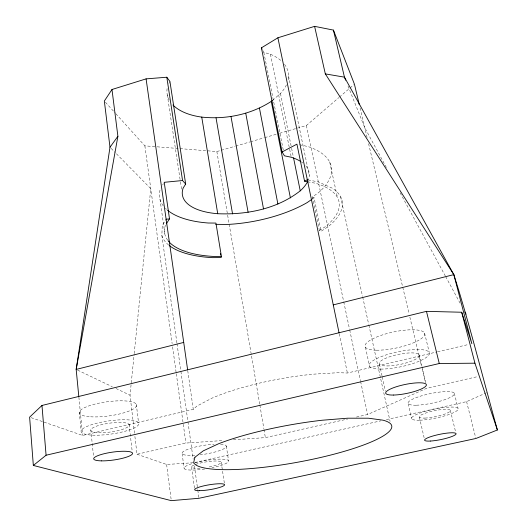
<?xml version="1.0" encoding="UTF-8"?>
<svg xmlns="http://www.w3.org/2000/svg" width="527" height="527" viewBox="0 0 527 527"><rect width="100%" height="100%" fill="white"/><g stroke="black" fill="none" stroke-linecap="round" stroke-linejoin="round"><path stroke-width="0.4" stroke-dasharray="2.63 1.98" d="M176.901 342.886L161.855 235.398L162.263 225.319L166.124 219.219M134.517 433.22L130.024 395.217L134.128 354.394M134.207 353.577L150.768 188.659L115.736 153.067M168.936 83.371L169.918 81.421M162.672 184.964L163.449 183.633M44.077 422.14L82.614 435.454L193.277 409.367L196.808 406.152L211.709 398.28A99.096 22.799 -10.2 0 1 313.328 374.17L338.426 372.688L347.392 373.03L436.738 351.97M279.672 133.278L306.371 125.512L338.821 97.614M339.447 97.073L349.434 88.49M350.053 87.956L353.801 84.735M272.492 100.354L280.476 93.523A61.507 33.142 -10.2 0 0 286.405 84.9M308.117 179.938L318.348 181.907L332.537 188.304A91.81 37.443 -10.2 0 1 328.235 226.61L321.062 231.313L319.415 230.562L312.419 196.933L318.578 192.612A87.232 38.563 -10.2 0 0 308.183 146.618L298.539 144.503M312.182 199.074L314.066 197.757L321.062 231.313M319.415 230.562L325.712 226.419A88.589 36.126 -10.2 0 0 315.917 183.343L309.105 182.039M386.396 419.597L466.586 401.633L487.515 392.292M356.436 417.048L367.615 414.518L426.778 388.241L478.114 376.502M157.132 146.822L216.847 151.559L234.91 146.302M235.694 146.078L249.831 141.961M250.615 141.737L263.968 137.85M264.752 137.619L276.53 134.194M437.535 351.779L468.648 344.447M134.899 436.455L137.007 454.248L185.873 443.069L223.573 440.486M233.408 439.814L265.377 437.621L347.649 419.031M194.753 462.522L380.784 420.849M137.007 454.248L166.618 464.478L193.145 462.752M115.841 113.746L144.859 145.847L156.315 146.756M262.789 50.427L263.823 52.364L270.43 54.248A61.507 33.142 -10.2 0 1 281.741 61.277M31.133 417.674L43.313 421.877M77.647 370.125L112.323 386.739M116.006 388.504L130.024 395.217M312.419 196.933L314.066 197.757M111.144 148.397L115.163 152.481M105.433 102.245L115.294 113.14M386.383 167.5L364.796 127.771L347.484 84.715M400.118 192.79L445.256 275.871M445.651 276.589L460.565 304.046M466.586 401.633L475.697 437.693M454.314 393.274L458.115 408.563M450.315 410.302L455.644 432.015M424.578 333.104L429.268 352.444M419.222 354.809L421.883 365.995M422.074 366.799L425.875 382.773M360.079 107.963L367.075 137.356M368.597 143.746L409.097 313.934M409.854 317.129L421.455 365.87M422.213 369.065L425.256 381.851M419.367 417.2L424.195 437.983M408.208 403.708L411.692 418.912M379.46 364.197L382.095 376.126M382.273 376.924L385.435 391.232M340.587 196.696L362.504 296.22M362.681 297.017L368.689 324.309M368.867 325.113L390.079 421.416M329.691 162.033L337.464 197.553M365.455 347.306L369.625 366.522M306.371 125.512L343.564 301.009M343.736 301.813L349.533 329.184M349.704 329.994L360.455 380.711M360.626 381.515L367.615 414.518M288.546 76.066L309.283 175.517M339.25 333.749L347.392 373.03M280.476 93.523L291.424 147.408M291.589 148.212L293.381 157.059M270.43 54.248L289.468 148.39M289.633 149.194L291.26 157.237M263.823 52.364L283.322 150.208M216.847 151.559L259.739 404.393M259.877 405.204L263.869 428.708M264.001 429.518L265.377 437.621M226.32 446.099L228.586 460.881M167.276 94.84L180.333 181.071M180.451 181.881L181.683 190.016M221.195 462.146L224.344 483.055M187.744 370.652L193.277 409.367M159.991 199.305L165.017 234.89M194.404 465.934L197.691 489.385M197.803 490.196L198.824 497.475M177.013 343.703L180.774 370.573M180.893 371.39L187.843 421.06M187.955 421.877L193.198 459.333M191.564 467.225L194.483 488.2M144.859 145.847L172.145 343.591M172.592 346.852L176.196 372.945M176.308 373.762L183.172 423.497M183.284 424.314L185.873 443.069M182.131 453.635L184.147 468.49M166.618 464.478L171.091 499.043M136.322 404.295L138.555 422.858M129.075 424.459L132.191 451.231M90.822 429.736L93.556 456.744M78.872 397.141L82.614 435.454M79.281 411.982L81.112 430.783M167.698 240.24A88.589 36.126 -10.2 0 1 165.478 225.161M166.473 209.305A87.232 38.563 -10.2 0 1 165.425 208.31M163.179 205.728A87.232 38.563 -10.2 0 1 160.333 188.949M284.521 64.34A61.507 33.142 -10.2 0 1 287.782 81.217M169.213 100.051A61.507 33.142 -10.2 0 1 167.25 87.62M305.844 165.853A64.34 28.399 -10.2 0 1 308.242 180.115M301.464 162.006A64.34 28.399 -10.2 0 1 302.887 163.041M168.62 245.009A91.81 37.443 -10.2 0 1 161.855 235.398M199.983 468.174A15.046 2.76 -9.3 0 1 195.965 464.294A15.046 2.76 -9.3 0 1 219.904 461.362A15.046 2.76 -9.3 0 1 207.44 467.265M195.076 462.765A22.569 4.137 -9.3 0 1 226.92 459.748A22.569 4.137 -9.3 0 1 211.979 467.765M204.693 469.037A22.569 4.137 -9.3 0 1 184.832 469.096A22.569 4.137 -9.3 0 1 193.653 463.161M220.589 444.208A22.437 4.433 -9.2 0 1 223.553 448.945A22.437 4.433 -9.2 0 1 200.188 454.814M194.786 455.302A22.437 4.433 -9.2 0 1 184.233 450.934A22.437 4.433 -9.2 0 1 214.048 444.221M386.996 365.949A20.513 5.079 -11.9 0 0 419.202 356.173A20.513 5.079 -11.9 0 0 391.653 356.133A20.513 5.079 -11.9 0 0 386.996 365.949M424.933 418.076A15.896 3.024 -11.8 0 0 450.183 411.132A15.896 3.024 -11.8 0 0 429.34 411.923A15.896 3.024 -11.8 0 0 424.933 418.076M98.523 432.693A19.427 4.447 -7.9 0 0 129.141 425.612A19.427 4.447 -7.9 0 0 102.39 424.472A19.427 4.447 -7.9 0 0 98.523 432.693M376.476 350.185A30.54 8.129 -12.1 0 0 424.512 335.284A30.54 8.129 -12.1 0 0 383.682 334.52A30.54 8.129 -12.1 0 0 376.476 350.185M416.396 405.191A23.702 4.855 -11.9 0 0 454.09 394.611A23.702 4.855 -11.9 0 0 423.122 395.375A23.702 4.855 -11.9 0 0 416.396 405.191M90.624 416.798A28.932 7.128 -7.7 0 0 136.374 406.152A28.932 7.128 -7.7 0 0 96.704 403.669A28.932 7.128 -7.7 0 0 90.624 416.798M92.475 435.15A29.15 6.673 -7.9 0 0 138.594 424.597A29.15 6.673 -7.9 0 0 98.707 422.766A29.15 6.673 -7.9 0 0 92.475 435.15M419.881 420.203A23.847 4.532 -11.8 0 0 457.871 409.822A23.847 4.532 -11.8 0 0 426.791 410.922A23.847 4.532 -11.8 0 0 419.881 420.203M380.646 369.091A30.783 7.622 -11.9 0 0 429.162 354.493A30.783 7.622 -11.9 0 0 388.142 354.276A30.783 7.622 -11.9 0 0 380.646 369.091"/><path stroke-width="0.79" d="M307.564 181.67A64.34 28.399 -10.2 0 1 300.245 190.833C277.176 209.002 246.537 214.957 217.73 213.718A64.34 28.399 -10.2 0 1 183.159 188.053L185.675 184.048L169.918 81.421L166.809 77.232L146.084 78.872L111.981 89.504L104.339 101.032L109.991 147.231L76.171 369.42L78.793 396.324M111.981 89.504L117.896 136.282L76.171 369.42L183.719 342.425M167.599 210.28A87.232 38.563 -10.2 0 0 208.349 223.013L215.938 223.079L221.406 256.405L221.149 257.591L212.427 257.644A91.81 37.443 -10.2 0 1 169.2 245.47M166.282 223.903L169.503 218.87L164.226 182.309L182.553 180.53L185.675 184.048M109.991 147.231L117.896 136.282M314.599 26.35L325.324 73.892L453.826 274.626L471.843 343.696L461.698 312.241L426.468 311.352L41.976 405.461L29.611 417.147L33.339 465.453L171.295 500.65L198.936 498.285L475.894 438.484L497.389 429.979C482.903 378.182 470.117 325.91 453.826 274.626L344.447 77.159L333.426 30.098L314.599 26.35L277.9 37.786L261.418 47.845L282.103 151.98L284.442 155.821L291.26 157.237A64.34 28.399 -10.2 0 1 300.871 161.618M172.935 104.992A61.507 33.142 -10.2 0 0 201.742 117.099C225.793 119.675 250.845 114.583 271.267 101.408L272.492 100.354M33.339 465.453L46.08 455.229L439.274 363.525L474.939 363.189L497.389 429.979M311.556 199.516L307.169 202.585A90.4 39.973 -10.2 0 1 227.512 224.443L215.701 224.344M282.103 151.98L296.932 144.148L304.56 181.169L308.348 181.894M304.56 181.169L307.333 179.786M333.268 304.889L453.826 274.626M166.124 219.219L169.503 218.87M221.406 256.405L213.725 256.451A88.589 36.126 -10.2 0 1 168.185 240.872M325.324 73.892L344.447 77.159L345.659 80.183M464.88 311.991L466.059 314.158M261.418 47.845L262.103 49.136M333.426 30.098L354.427 84.201L359.328 104.794M461.698 312.241L474.939 363.189M426.468 311.352L439.274 363.525M277.9 37.786L339.078 332.945M293.546 157.863L300.245 190.833M271.267 101.408L290.403 197.921M259.436 108.101L277.894 204.068M245.747 113.246L263.513 208.936M230.997 116.566L248.105 212.282M216.044 117.883L232.552 213.909M201.742 117.099L217.73 213.718M220.484 253.54L220.747 255.16M166.809 77.232L182.553 180.53M146.084 78.872L187.632 369.849M41.976 405.461L46.08 455.229M194.904 457.271L193.653 462.594A100.789 19.025 -10.2 0 0 317.577 458.174A100.789 19.025 -10.2 0 0 382.984 420.177L368.432 418.207L347.695 418.194L322.234 420.23A100.789 19.025 -10.2 0 0 218.567 443.76L203.264 450.855L194.904 457.271M393.504 395.046A20.764 4.545 -11.7 0 0 426.205 385.593A20.764 4.545 -11.7 0 0 398.458 386.113A20.764 4.545 -11.7 0 0 393.504 395.046M101.447 460.868A19.651 3.979 -8.1 0 0 132.435 453.892A19.651 3.979 -8.1 0 0 105.459 453.418A19.651 3.979 -8.1 0 0 101.447 460.868M199.641 490.663A15.178 2.451 -9.4 0 0 224.291 485.354A15.178 2.451 -9.4 0 0 204.963 485.598A15.178 2.451 -9.4 0 0 199.641 490.663M430.315 441.053A16.047 2.688 -11.6 0 0 455.862 434.314A16.047 2.688 -11.6 0 0 434.913 435.447A16.047 2.688 -11.6 0 0 430.315 441.053"/></g></svg>
